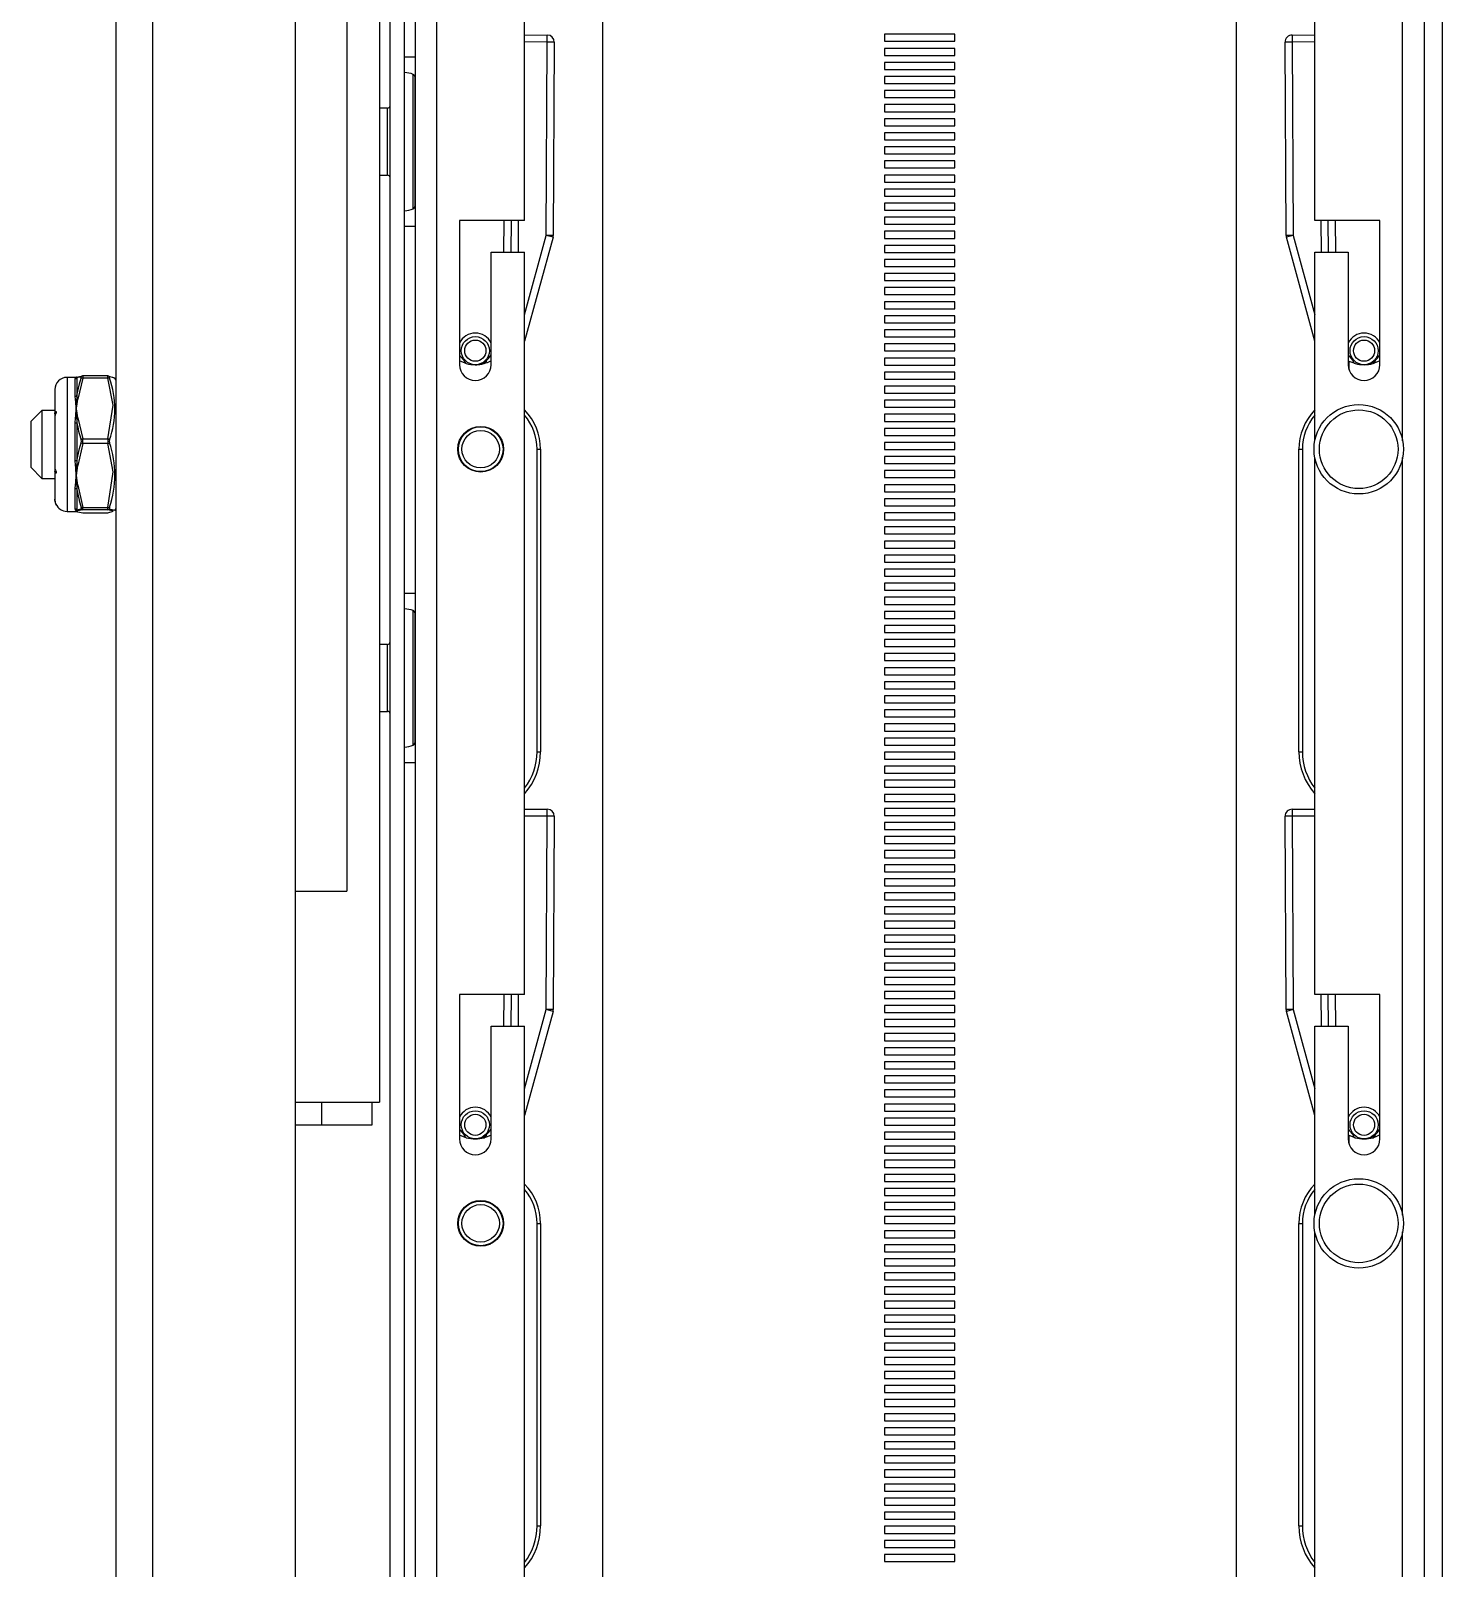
# Paper-space layout 'D' of a CAD drawing. Header units: inches. Extents: x 0 to 136, y 0 to 88.
# Drawn here: x 15.25 to 20.51, y 51.4 to 57.14 of the extents above; entities that cross this region are included whole.
import ezdxf

# ---------------------------------------------------------------- set-up
doc = ezdxf.new("R2010")
doc.units = ezdxf.units.IN
doc.header["$LTSCALE"] = 4
doc.header["$MEASUREMENT"] = 0

psp = doc.layouts.new('D')

# ---------------------------------------------------------------- linework, layer by layer
at = {"color": 7, "linetype": 'Continuous', "lineweight": 25}
for p, q in [((15.5663, 47.4141), (15.5663, 83.2074)), ((15.7019, 83.2074), (15.7019, 47.4141)), ((16.233, 82.9449), (16.233, 47.6765)), ((16.4261, 80.5943), (16.4261, 53.9276)), ((16.5474, 79.474), (16.5474, 53.1407)), ((16.5874, 49.0147), (16.5874, 79.1984)), ((16.6412, 49.0147), (16.6412, 79.1984)), ((20.4433, 79.1984), (20.4433, 49.0147)), ((20.5111, 79.1984), (20.5111, 49.0147)), ((16.6816, 48.4897), (16.6816, 78.9359)), ((16.7616, 48.4897), (16.7616, 78.9359)), ((17.3813, 48.6199), (17.3813, 76.0247)), ((19.7435, 48.6199), (19.7435, 76.0048)), ((17.089, 56.4294), (17.089, 59.1985)), ((20.0358, 56.4294), (20.0358, 58.4323)), ((20.3633, 55.6075), (20.3633, 58.4323)), ((17.089, 57.1213), (17.1736, 57.1209)), ((17.1735, 57.0946), (17.1736, 57.1209)), ((18.6937, 57.1238), (18.4312, 57.1238)), ((18.4312, 57.1238), (18.4312, 57.0975)), ((18.6937, 57.1238), (18.4312, 57.1238)), ((18.6937, 57.0975), (18.6937, 57.1238)), ((19.9513, 57.1209), (20.0358, 57.1213)), ((19.9513, 57.1209), (19.9514, 57.0946)), ((17.1735, 57.0946), (17.089, 57.095)), ((17.1699, 56.3739), (17.1735, 57.0946)), ((17.1997, 57.0945), (17.1735, 57.0946)), ((17.1997, 57.0945), (17.1961, 56.3738)), ((18.4312, 57.0975), (18.6937, 57.0975)), ((18.6937, 57.0713), (18.4312, 57.0713)), ((18.4312, 57.0713), (18.4312, 57.0451)), ((18.6937, 57.0713), (18.4312, 57.0713)), ((18.6937, 57.0451), (18.6937, 57.0713)), ((19.9514, 57.0946), (19.9252, 57.0945)), ((19.9287, 56.3738), (19.9252, 57.0945)), ((20.0358, 57.095), (19.9514, 57.0946)), ((19.9514, 57.0946), (19.955, 56.3739)), ((16.6816, 57.0383), (16.6412, 57.0383)), ((18.4312, 57.0451), (18.6937, 57.0451)), ((18.6937, 57.0188), (18.4312, 57.0188)), ((18.4312, 57.0188), (18.4312, 56.9926)), ((18.6937, 57.0188), (18.4312, 57.0188)), ((18.6937, 56.9926), (18.6937, 57.0188)), ((16.6733, 56.4723), (16.6733, 56.9744)), ((16.6794, 56.9657), (16.6794, 56.4809)), ((18.4312, 56.9926), (18.6937, 56.9926)), ((18.6937, 56.9663), (18.4312, 56.9663)), ((18.4312, 56.9663), (18.4312, 56.9401)), ((18.6937, 56.9663), (18.4312, 56.9663)), ((18.4312, 56.9401), (18.6937, 56.9401)), ((18.6937, 56.9401), (18.6937, 56.9663)), ((18.6937, 56.9138), (18.4312, 56.9138)), ((18.4312, 56.9138), (18.4312, 56.8876)), ((18.6937, 56.9138), (18.4312, 56.9138)), ((18.4312, 56.8876), (18.6937, 56.8876)), ((18.6937, 56.8876), (18.6937, 56.9138)), ((16.5782, 56.8483), (16.5474, 56.8483)), ((16.5782, 56.5983), (16.5782, 56.8483)), ((18.6937, 56.8613), (18.4312, 56.8613)), ((18.4312, 56.8613), (18.4312, 56.8351)), ((18.6937, 56.8613), (18.4312, 56.8613)), ((18.4312, 56.8351), (18.6937, 56.8351)), ((18.6937, 56.8351), (18.6937, 56.8613)), ((18.6937, 56.8088), (18.4312, 56.8088)), ((18.4312, 56.8088), (18.4312, 56.7826)), ((18.6937, 56.8088), (18.4312, 56.8088)), ((18.4312, 56.7826), (18.6937, 56.7826)), ((18.6937, 56.7826), (18.6937, 56.8088)), ((18.6937, 56.7563), (18.4312, 56.7563)), ((18.4312, 56.7563), (18.4312, 56.7301)), ((18.6937, 56.7563), (18.4312, 56.7563)), ((18.4312, 56.7301), (18.6937, 56.7301)), ((18.6937, 56.7301), (18.6937, 56.7563)), ((18.6937, 56.7038), (18.4312, 56.7038)), ((18.4312, 56.7038), (18.4312, 56.6776)), ((18.6937, 56.7038), (18.4312, 56.7038)), ((18.4312, 56.6776), (18.6937, 56.6776)), ((18.6937, 56.6513), (18.4312, 56.6513)), ((18.4312, 56.6513), (18.4312, 56.6251)), ((18.6937, 56.6513), (18.4312, 56.6513)), ((18.6937, 56.6776), (18.6937, 56.7038)), ((18.6937, 56.6251), (18.6937, 56.6513)), ((16.5474, 56.5983), (16.5782, 56.5983)), ((18.4312, 56.6251), (18.6937, 56.6251)), ((18.6937, 56.5989), (18.4312, 56.5989)), ((18.4312, 56.5989), (18.4312, 56.5726)), ((18.6937, 56.5989), (18.4312, 56.5989)), ((18.6937, 56.5726), (18.6937, 56.5989)), ((18.4312, 56.5726), (18.6937, 56.5726)), ((18.6937, 56.5464), (18.4312, 56.5464)), ((18.4312, 56.5464), (18.4312, 56.5201)), ((18.6937, 56.5464), (18.4312, 56.5464)), ((18.6937, 56.5201), (18.6937, 56.5464)), ((18.4312, 56.5201), (18.6937, 56.5201)), ((18.6937, 56.4939), (18.4312, 56.4939)), ((18.4312, 56.4939), (18.4312, 56.4676)), ((18.6937, 56.4939), (18.4312, 56.4939)), ((18.6937, 56.4676), (18.6937, 56.4939)), ((17.089, 56.4294), (16.8462, 56.4294)), ((16.8462, 56.4294), (16.8462, 55.8914)), ((17.0121, 56.3113), (17.0127, 56.4294)), ((17.0389, 56.4294), (17.0383, 56.3113)), ((17.0652, 56.4294), (17.0646, 56.3113)), ((18.4312, 56.4676), (18.6937, 56.4676)), ((18.6937, 56.4414), (18.4312, 56.4414)), ((18.4312, 56.4414), (18.4312, 56.4151)), ((18.6937, 56.4414), (18.4312, 56.4414)), ((18.6937, 56.4151), (18.6937, 56.4414)), ((20.2786, 56.4294), (20.0358, 56.4294)), ((20.0603, 56.3113), (20.0597, 56.4294)), ((20.0865, 56.3113), (20.0859, 56.4294)), ((20.1122, 56.4294), (20.1128, 56.3113)), ((20.2786, 55.8914), (20.2786, 56.4294)), ((16.6412, 56.4084), (16.6816, 56.4084)), ((17.089, 56.078), (17.1699, 56.3739)), ((17.1952, 56.367), (17.0892, 55.9791)), ((17.1961, 56.3738), (17.1699, 56.3739)), ((17.1952, 56.367), (17.1699, 56.3739)), ((18.4312, 56.4151), (18.6937, 56.4151)), ((18.6937, 56.3889), (18.4312, 56.3889)), ((18.4312, 56.3889), (18.4312, 56.3626)), ((18.6937, 56.3889), (18.4312, 56.3889)), ((18.6937, 56.3626), (18.6937, 56.3889)), ((19.955, 56.3739), (19.9287, 56.3738)), ((19.955, 56.3739), (19.9297, 56.367)), ((20.0357, 55.9791), (19.9297, 56.367)), ((19.955, 56.3739), (20.0358, 56.078)), ((16.9644, 55.8914), (16.9644, 56.3113)), ((16.9644, 56.3113), (17.089, 56.3113)), ((17.089, 53.5423), (17.089, 56.3113)), ((18.4312, 56.3626), (18.6937, 56.3626)), ((18.6937, 56.3364), (18.4312, 56.3364)), ((18.4312, 56.3364), (18.4312, 56.3101)), ((18.6937, 56.3364), (18.4312, 56.3364)), ((18.4312, 56.3101), (18.6937, 56.3101)), ((18.6937, 56.3101), (18.6937, 56.3364)), ((20.0358, 55.6075), (20.0358, 56.3113)), ((20.0358, 56.3113), (20.1605, 56.3113)), ((20.1605, 56.3113), (20.1605, 55.8914)), ((18.6937, 56.2839), (18.4312, 56.2839)), ((18.4312, 56.2839), (18.4312, 56.2576)), ((18.6937, 56.2839), (18.4312, 56.2839)), ((18.4312, 56.2576), (18.6937, 56.2576)), ((18.6937, 56.2576), (18.6937, 56.2839)), ((18.6937, 56.2314), (18.4312, 56.2314)), ((18.4312, 56.2314), (18.4312, 56.2052)), ((18.6937, 56.2314), (18.4312, 56.2314)), ((18.4312, 56.2052), (18.6937, 56.2052)), ((18.6937, 56.2052), (18.6937, 56.2314)), ((18.6937, 56.1789), (18.4312, 56.1789)), ((18.4312, 56.1789), (18.4312, 56.1527)), ((18.6937, 56.1789), (18.4312, 56.1789)), ((18.4312, 56.1527), (18.6937, 56.1527)), ((18.6937, 56.1527), (18.6937, 56.1789)), ((18.6937, 56.1264), (18.4312, 56.1264)), ((18.4312, 56.1264), (18.4312, 56.1002)), ((18.6937, 56.1264), (18.4312, 56.1264)), ((18.4312, 56.1002), (18.6937, 56.1002)), ((18.6937, 56.1002), (18.6937, 56.1264)), ((18.6937, 56.0739), (18.4312, 56.0739)), ((18.4312, 56.0739), (18.4312, 56.0477)), ((18.6937, 56.0739), (18.4312, 56.0739)), ((18.4312, 56.0477), (18.6937, 56.0477)), ((18.6937, 56.0214), (18.4312, 56.0214)), ((18.4312, 56.0214), (18.4312, 55.9952)), ((18.6937, 56.0214), (18.4312, 56.0214)), ((18.6937, 56.0477), (18.6937, 56.0739)), ((18.6937, 55.9952), (18.6937, 56.0214)), ((17.0892, 55.9791), (17.089, 55.9791)), ((18.4312, 55.9952), (18.6937, 55.9952)), ((18.6937, 55.9689), (18.4312, 55.9689)), ((18.4312, 55.9689), (18.4312, 55.9427)), ((18.6937, 55.9689), (18.4312, 55.9689)), ((18.6937, 55.9427), (18.6937, 55.9689)), ((20.0358, 55.9791), (20.0357, 55.9791)), ((16.8652, 55.9099), (16.863, 55.908)), ((16.945, 55.9095), (16.9472, 55.9076)), ((18.4312, 55.9427), (18.6937, 55.9427)), ((18.6937, 55.9164), (18.4312, 55.9164)), ((18.4312, 55.9164), (18.4312, 55.8902)), ((18.6937, 55.9164), (18.4312, 55.9164)), ((18.6937, 55.8902), (18.6937, 55.9164)), ((20.1799, 55.9095), (20.1776, 55.9076)), ((20.2596, 55.9099), (20.2619, 55.908)), ((15.4234, 55.8458), (15.4414, 55.8496)), ((15.535, 55.8496), (15.4415, 55.8496)), ((18.4312, 55.8902), (18.6937, 55.8902)), ((18.6937, 55.8639), (18.4312, 55.8639)), ((18.4312, 55.8639), (18.4312, 55.8377)), ((18.6937, 55.8639), (18.4312, 55.8639)), ((18.6937, 55.8377), (18.6937, 55.8639)), ((20.1635, 55.8729), (20.1635, 55.9038)), ((15.3372, 55.7984), (15.3372, 55.7084)), ((15.4166, 55.8443), (15.383, 55.8443)), ((15.383, 55.8443), (15.383, 55.3831)), ((15.4133, 55.8395), (15.4142, 55.8424)), ((15.4133, 55.774), (15.4133, 55.8395)), ((15.4201, 55.845), (15.418, 55.8444)), ((15.4194, 55.8429), (15.4194, 55.7765)), ((15.4206, 55.8451), (15.4205, 55.8451)), ((15.4414, 55.8415), (15.4234, 55.7631)), ((15.5351, 55.8415), (15.4414, 55.8415)), ((15.5654, 55.8334), (15.5609, 55.8412)), ((15.5654, 55.3551), (15.5654, 55.8334)), ((18.4312, 55.8377), (18.6937, 55.8377)), ((18.6937, 55.8115), (18.4312, 55.8115)), ((18.4312, 55.8115), (18.4312, 55.7852)), ((18.6937, 55.8115), (18.4312, 55.8115)), ((18.6937, 55.7852), (18.6937, 55.8115)), ((15.4142, 55.7611), (15.4133, 55.774)), ((18.4312, 55.7852), (18.6937, 55.7852)), ((18.6937, 55.759), (18.4312, 55.759)), ((18.4312, 55.759), (18.4312, 55.7327)), ((18.6937, 55.759), (18.4312, 55.759)), ((18.6937, 55.7327), (18.6937, 55.759)), ((15.2891, 55.7209), (15.2474, 55.6793)), ((15.2474, 55.6793), (15.2474, 55.6325)), ((15.3372, 55.7209), (15.2891, 55.7209)), ((15.2891, 55.7209), (15.2891, 55.6513)), ((15.3372, 55.7084), (15.3372, 55.6987)), ((15.3372, 55.6987), (15.3372, 55.5047)), ((15.4133, 55.6748), (15.4142, 55.6916)), ((15.4234, 55.6932), (15.4414, 55.6148)), ((18.4312, 55.7327), (18.6937, 55.7327)), ((18.6937, 55.7065), (18.4312, 55.7065)), ((18.4312, 55.7065), (18.4312, 55.6802)), ((18.6937, 55.7065), (18.4312, 55.7065)), ((18.4312, 55.6802), (18.6937, 55.6802)), ((18.6937, 55.6802), (18.6937, 55.7065)), ((15.2474, 55.6325), (15.2474, 55.5093)), ((15.2891, 55.6513), (15.2891, 55.4676)), ((15.4133, 55.5337), (15.4133, 55.6748)), ((15.4194, 55.6759), (15.4194, 55.5328)), ((16.8613, 55.6297), (16.8597, 55.6309)), ((16.957, 55.6556), (16.9562, 55.6537)), ((18.6937, 55.654), (18.4312, 55.654)), ((18.4312, 55.654), (18.4312, 55.6277)), ((18.6937, 55.654), (18.4312, 55.654)), ((18.4312, 55.6277), (18.6937, 55.6277)), ((18.6937, 55.6277), (18.6937, 55.654)), ((15.4414, 55.5973), (15.4234, 55.515)), ((15.4414, 55.6148), (15.5351, 55.6148)), ((15.5351, 55.5973), (15.4414, 55.5973)), ((16.8421, 55.5818), (16.8402, 55.582)), ((17.0026, 55.6076), (17.0047, 55.6074)), ((17.1353, 54.4477), (17.1353, 55.5763)), ((17.1353, 55.5763), (17.1484, 55.5763)), ((17.1484, 55.5763), (17.1484, 54.4477)), ((18.6937, 55.6015), (18.4312, 55.6015)), ((18.4312, 55.6015), (18.4312, 55.5752)), ((18.6937, 55.6015), (18.4312, 55.6015)), ((18.4312, 55.5752), (18.6937, 55.5752)), ((18.6937, 55.5752), (18.6937, 55.6015)), ((19.9765, 55.5763), (19.9896, 55.5763)), ((19.9765, 54.4477), (19.9765, 55.5763)), ((19.9896, 55.5763), (19.9896, 54.4477)), ((15.2474, 55.5093), (15.2891, 55.4676)), ((15.3372, 55.5047), (15.3372, 55.4946)), ((15.4142, 55.5164), (15.4133, 55.5337)), ((18.6937, 55.549), (18.4312, 55.549)), ((18.4312, 55.549), (18.4312, 55.5227)), ((18.6937, 55.549), (18.4312, 55.549)), ((18.4312, 55.5227), (18.6937, 55.5227)), ((18.6937, 55.5227), (18.6937, 55.549)), ((20.0358, 53.5423), (20.0358, 55.5452)), ((20.3633, 52.7204), (20.3633, 55.5452)), ((15.2891, 55.4676), (15.3372, 55.4676)), ((15.3372, 55.4946), (15.3372, 55.3906)), ((16.8936, 55.4971), (16.8944, 55.499)), ((16.9598, 55.5005), (16.9615, 55.4991)), ((18.6937, 55.4965), (18.4312, 55.4965)), ((18.4312, 55.4965), (18.4312, 55.4702)), ((18.6937, 55.4965), (18.4312, 55.4965)), ((18.4312, 55.4702), (18.6937, 55.4702)), ((18.6937, 55.4702), (18.6937, 55.4965)), ((15.3372, 55.3906), (15.3372, 55.3901)), ((15.4133, 55.4296), (15.4142, 55.4435)), ((15.4133, 55.3539), (15.4133, 55.4296)), ((15.4194, 55.4273), (15.4194, 55.3506)), ((15.4234, 55.4417), (15.4414, 55.3594)), ((18.6937, 55.444), (18.4312, 55.444)), ((18.4312, 55.444), (18.4312, 55.4178)), ((18.6937, 55.444), (18.4312, 55.444)), ((18.4312, 55.4178), (18.6937, 55.4178)), ((18.6937, 55.3915), (18.4312, 55.3915)), ((18.4312, 55.3915), (18.4312, 55.3653)), ((18.6937, 55.3915), (18.4312, 55.3915)), ((18.6937, 55.4178), (18.6937, 55.444)), ((18.6937, 55.3653), (18.6937, 55.3915)), ((15.383, 55.3831), (15.383, 55.3443)), ((15.383, 55.3443), (15.4166, 55.3443)), ((15.4142, 55.3496), (15.4133, 55.3539)), ((15.4414, 55.3501), (15.4234, 55.3462)), ((15.4234, 55.3428), (15.4414, 55.3389)), ((15.4414, 55.3594), (15.5351, 55.3594)), ((15.5351, 55.3501), (15.4414, 55.3501)), ((15.4414, 55.3389), (15.5351, 55.3389)), ((15.4415, 55.3389), (15.535, 55.3389)), ((15.5609, 55.3474), (15.5654, 55.3551)), ((18.4312, 55.3653), (18.6937, 55.3653)), ((18.6937, 55.339), (18.4312, 55.339)), ((18.4312, 55.339), (18.4312, 55.3128)), ((18.6937, 55.339), (18.4312, 55.339)), ((18.6937, 55.3128), (18.6937, 55.339)), ((18.4312, 55.3128), (18.6937, 55.3128)), ((18.6937, 55.2865), (18.4312, 55.2865)), ((18.4312, 55.2865), (18.4312, 55.2603)), ((18.6937, 55.2865), (18.4312, 55.2865)), ((18.6937, 55.2603), (18.6937, 55.2865)), ((18.4312, 55.2603), (18.6937, 55.2603)), ((18.6937, 55.234), (18.4312, 55.234)), ((18.4312, 55.234), (18.4312, 55.2078)), ((18.6937, 55.234), (18.4312, 55.234)), ((18.6937, 55.2078), (18.6937, 55.234)), ((18.4312, 55.2078), (18.6937, 55.2078)), ((18.6937, 55.1815), (18.4312, 55.1815)), ((18.4312, 55.1815), (18.4312, 55.1553)), ((18.6937, 55.1815), (18.4312, 55.1815)), ((18.6937, 55.1553), (18.6937, 55.1815)), ((18.4312, 55.1553), (18.6937, 55.1553)), ((18.6937, 55.129), (18.4312, 55.129)), ((18.4312, 55.129), (18.4312, 55.1028)), ((18.6937, 55.129), (18.4312, 55.129)), ((18.6937, 55.1028), (18.6937, 55.129)), ((18.4312, 55.1028), (18.6937, 55.1028)), ((18.6937, 55.0765), (18.4312, 55.0765)), ((18.4312, 55.0765), (18.4312, 55.0503)), ((18.6937, 55.0765), (18.4312, 55.0765)), ((18.4312, 55.0503), (18.6937, 55.0503)), ((18.6937, 55.0503), (18.6937, 55.0765)), ((16.6816, 55.0383), (16.6412, 55.0383)), ((18.6937, 55.0241), (18.4312, 55.0241)), ((18.4312, 55.0241), (18.4312, 54.9978)), ((18.6937, 55.0241), (18.4312, 55.0241)), ((18.4312, 54.9978), (18.6937, 54.9978)), ((18.6937, 54.9978), (18.6937, 55.0241)), ((16.6733, 54.4723), (16.6733, 54.9744)), ((16.6794, 54.9657), (16.6794, 54.4809)), ((18.6937, 54.9716), (18.4312, 54.9716)), ((18.4312, 54.9716), (18.4312, 54.9453)), ((18.6937, 54.9716), (18.4312, 54.9716)), ((18.4312, 54.9453), (18.6937, 54.9453)), ((18.6937, 54.9453), (18.6937, 54.9716)), ((18.6937, 54.9191), (18.4312, 54.9191)), ((18.4312, 54.9191), (18.4312, 54.8928)), ((18.6937, 54.9191), (18.4312, 54.9191)), ((18.4312, 54.8928), (18.6937, 54.8928)), ((18.6937, 54.8928), (18.6937, 54.9191)), ((16.5782, 54.8483), (16.5474, 54.8483)), ((16.5782, 54.5983), (16.5782, 54.8483)), ((18.6937, 54.8666), (18.4312, 54.8666)), ((18.4312, 54.8666), (18.4312, 54.8403)), ((18.6937, 54.8666), (18.4312, 54.8666)), ((18.4312, 54.8403), (18.6937, 54.8403)), ((18.6937, 54.8403), (18.6937, 54.8666)), ((18.6937, 54.8141), (18.4312, 54.8141)), ((18.4312, 54.8141), (18.4312, 54.7878)), ((18.6937, 54.8141), (18.4312, 54.8141)), ((18.4312, 54.7878), (18.6937, 54.7878)), ((18.6937, 54.7616), (18.4312, 54.7616)), ((18.4312, 54.7616), (18.4312, 54.7353)), ((18.6937, 54.7616), (18.4312, 54.7616)), ((18.6937, 54.7878), (18.6937, 54.8141)), ((18.6937, 54.7353), (18.6937, 54.7616)), ((18.4312, 54.7353), (18.6937, 54.7353)), ((18.6937, 54.7091), (18.4312, 54.7091)), ((18.4312, 54.7091), (18.4312, 54.6828)), ((18.6937, 54.7091), (18.4312, 54.7091)), ((18.6937, 54.6828), (18.6937, 54.7091)), ((18.4312, 54.6828), (18.6937, 54.6828)), ((18.6937, 54.6566), (18.4312, 54.6566)), ((18.4312, 54.6566), (18.4312, 54.6304)), ((18.6937, 54.6566), (18.4312, 54.6566)), ((18.6937, 54.6304), (18.6937, 54.6566)), ((16.5474, 54.5983), (16.5782, 54.5983)), ((18.4312, 54.6304), (18.6937, 54.6304)), ((18.6937, 54.6041), (18.4312, 54.6041)), ((18.4312, 54.6041), (18.4312, 54.5779)), ((18.6937, 54.6041), (18.4312, 54.6041)), ((18.6937, 54.5779), (18.6937, 54.6041)), ((18.4312, 54.5779), (18.6937, 54.5779)), ((18.6937, 54.5516), (18.4312, 54.5516)), ((18.4312, 54.5516), (18.4312, 54.5254)), ((18.6937, 54.5516), (18.4312, 54.5516)), ((18.6937, 54.5254), (18.6937, 54.5516)), ((18.4312, 54.5254), (18.6937, 54.5254)), ((18.6937, 54.4991), (18.4312, 54.4991)), ((18.4312, 54.4991), (18.4312, 54.4729)), ((18.6937, 54.4991), (18.4312, 54.4991)), ((18.4312, 54.4729), (18.6937, 54.4729)), ((18.6937, 54.4729), (18.6937, 54.4991)), ((17.1353, 54.4477), (17.1484, 54.4477)), ((18.6937, 54.4466), (18.4312, 54.4466)), ((18.4312, 54.4466), (18.4312, 54.4204)), ((18.6937, 54.4466), (18.4312, 54.4466)), ((18.4312, 54.4204), (18.6937, 54.4204)), ((18.6937, 54.4204), (18.6937, 54.4466)), ((19.9765, 54.4477), (19.9896, 54.4477)), ((16.6412, 54.4084), (16.6816, 54.4084)), ((18.6937, 54.3941), (18.4312, 54.3941)), ((18.4312, 54.3941), (18.4312, 54.3679)), ((18.6937, 54.3941), (18.4312, 54.3941)), ((18.4312, 54.3679), (18.6937, 54.3679)), ((18.6937, 54.3679), (18.6937, 54.3941)), ((18.6937, 54.3416), (18.4312, 54.3416)), ((18.4312, 54.3416), (18.4312, 54.3154)), ((18.6937, 54.3416), (18.4312, 54.3416)), ((18.4312, 54.3154), (18.6937, 54.3154)), ((18.6937, 54.3154), (18.6937, 54.3416)), ((18.6937, 54.2891), (18.4312, 54.2891)), ((18.4312, 54.2891), (18.4312, 54.2629)), ((18.6937, 54.2891), (18.4312, 54.2891)), ((18.4312, 54.2629), (18.6937, 54.2629)), ((18.6937, 54.2629), (18.6937, 54.2891)), ((17.089, 54.2341), (17.1736, 54.2337)), ((17.1735, 54.2075), (17.089, 54.2079)), ((17.1699, 53.4868), (17.1735, 54.2075)), ((17.1735, 54.2075), (17.1736, 54.2337)), ((17.1997, 54.2073), (17.1735, 54.2075)), ((17.1997, 54.2073), (17.1961, 53.4867)), ((18.6937, 54.2367), (18.4312, 54.2367)), ((18.4312, 54.2367), (18.4312, 54.2104)), ((18.6937, 54.2367), (18.4312, 54.2367)), ((18.4312, 54.2104), (18.6937, 54.2104)), ((18.6937, 54.2104), (18.6937, 54.2367)), ((19.9514, 54.2075), (19.9252, 54.2073)), ((19.9287, 53.4867), (19.9252, 54.2073)), ((19.9513, 54.2337), (20.0358, 54.2341)), ((19.9513, 54.2337), (19.9514, 54.2075)), ((20.0358, 54.2079), (19.9514, 54.2075)), ((19.9514, 54.2075), (19.955, 53.4868)), ((18.6937, 54.1842), (18.4312, 54.1842)), ((18.4312, 54.1842), (18.4312, 54.1579)), ((18.6937, 54.1842), (18.4312, 54.1842)), ((18.4312, 54.1579), (18.6937, 54.1579)), ((18.6937, 54.1317), (18.4312, 54.1317)), ((18.4312, 54.1317), (18.4312, 54.1054)), ((18.6937, 54.1317), (18.4312, 54.1317)), ((18.6937, 54.1579), (18.6937, 54.1842)), ((18.6937, 54.1054), (18.6937, 54.1317)), ((18.4312, 54.1054), (18.6937, 54.1054)), ((18.6937, 54.0792), (18.4312, 54.0792)), ((18.4312, 54.0792), (18.4312, 54.0529)), ((18.6937, 54.0792), (18.4312, 54.0792)), ((18.6937, 54.0529), (18.6937, 54.0792)), ((18.4312, 54.0529), (18.6937, 54.0529)), ((18.6937, 54.0267), (18.4312, 54.0267)), ((18.4312, 54.0267), (18.4312, 54.0004)), ((18.6937, 54.0267), (18.4312, 54.0267)), ((18.6937, 54.0004), (18.6937, 54.0267)), ((18.4312, 54.0004), (18.6937, 54.0004)), ((18.6937, 53.9742), (18.4312, 53.9742)), ((18.4312, 53.9742), (18.4312, 53.9479)), ((18.6937, 53.9742), (18.4312, 53.9742)), ((18.6937, 53.9479), (18.6937, 53.9742)), ((16.233, 53.9276), (16.4261, 53.9276)), ((18.4312, 53.9479), (18.6937, 53.9479)), ((18.6937, 53.9217), (18.4312, 53.9217)), ((18.4312, 53.9217), (18.4312, 53.8954)), ((18.6937, 53.9217), (18.4312, 53.9217)), ((18.6937, 53.8954), (18.6937, 53.9217)), ((18.4312, 53.8954), (18.6937, 53.8954)), ((18.6937, 53.8692), (18.4312, 53.8692)), ((18.4312, 53.8692), (18.4312, 53.843)), ((18.6937, 53.8692), (18.4312, 53.8692)), ((18.4312, 53.843), (18.6937, 53.843)), ((18.6937, 53.843), (18.6937, 53.8692)), ((18.6937, 53.8167), (18.4312, 53.8167)), ((18.4312, 53.8167), (18.4312, 53.7905)), ((18.6937, 53.8167), (18.4312, 53.8167)), ((18.4312, 53.7905), (18.6937, 53.7905)), ((18.6937, 53.7905), (18.6937, 53.8167)), ((18.6937, 53.7642), (18.4312, 53.7642)), ((18.4312, 53.7642), (18.4312, 53.738)), ((18.6937, 53.7642), (18.4312, 53.7642)), ((18.4312, 53.738), (18.6937, 53.738)), ((18.6937, 53.738), (18.6937, 53.7642)), ((18.6937, 53.7117), (18.4312, 53.7117)), ((18.4312, 53.7117), (18.4312, 53.6855)), ((18.6937, 53.7117), (18.4312, 53.7117)), ((18.4312, 53.6855), (18.6937, 53.6855)), ((18.6937, 53.6855), (18.6937, 53.7117)), ((18.6937, 53.6592), (18.4312, 53.6592)), ((18.4312, 53.6592), (18.4312, 53.633)), ((18.6937, 53.6592), (18.4312, 53.6592)), ((18.4312, 53.633), (18.6937, 53.633)), ((18.6937, 53.633), (18.6937, 53.6592)), ((18.6937, 53.6067), (18.4312, 53.6067)), ((18.4312, 53.6067), (18.4312, 53.5805)), ((18.6937, 53.6067), (18.4312, 53.6067)), ((18.4312, 53.5805), (18.6937, 53.5805)), ((18.6937, 53.5805), (18.6937, 53.6067)), ((17.089, 53.5423), (16.8462, 53.5423)), ((16.8462, 53.5423), (16.8462, 53.0042)), ((17.0121, 53.4242), (17.0127, 53.5423)), ((17.0389, 53.5423), (17.0383, 53.4242)), ((17.0652, 53.5423), (17.0646, 53.4242)), ((18.6937, 53.5542), (18.4312, 53.5542)), ((18.4312, 53.5542), (18.4312, 53.528)), ((18.6937, 53.5542), (18.4312, 53.5542)), ((18.4312, 53.528), (18.6937, 53.528)), ((18.6937, 53.5017), (18.4312, 53.5017)), ((18.4312, 53.5017), (18.4312, 53.4755)), ((18.6937, 53.5017), (18.4312, 53.5017)), ((18.6937, 53.528), (18.6937, 53.5542)), ((18.6937, 53.4755), (18.6937, 53.5017)), ((20.2786, 53.5423), (20.0358, 53.5423)), ((20.0603, 53.4242), (20.0597, 53.5423)), ((20.0865, 53.4242), (20.0859, 53.5423)), ((20.1122, 53.5423), (20.1128, 53.4242)), ((20.2786, 53.0042), (20.2786, 53.5423)), ((17.089, 53.1908), (17.1699, 53.4868)), ((17.1952, 53.4799), (17.0892, 53.0919)), ((17.1961, 53.4867), (17.1699, 53.4868)), ((17.1952, 53.4799), (17.1699, 53.4868)), ((18.4312, 53.4755), (18.6937, 53.4755)), ((18.6937, 53.4492), (18.4312, 53.4492)), ((18.4312, 53.4492), (18.4312, 53.423)), ((18.6937, 53.4492), (18.4312, 53.4492)), ((18.6937, 53.423), (18.6937, 53.4492)), ((19.955, 53.4868), (19.9287, 53.4867)), ((19.955, 53.4868), (19.9297, 53.4799)), ((20.0357, 53.0919), (19.9297, 53.4799)), ((19.955, 53.4868), (20.0358, 53.1908)), ((16.9644, 53.0042), (16.9644, 53.4242)), ((16.9644, 53.4242), (17.089, 53.4242)), ((17.089, 50.6552), (17.089, 53.4242)), ((18.4312, 53.423), (18.6937, 53.423)), ((18.6937, 53.3968), (18.4312, 53.3968)), ((18.4312, 53.3968), (18.4312, 53.3705)), ((18.6937, 53.3968), (18.4312, 53.3968)), ((18.6937, 53.3705), (18.6937, 53.3968)), ((20.0358, 52.7204), (20.0358, 53.4242)), ((20.0358, 53.4242), (20.1605, 53.4242)), ((20.1605, 53.4242), (20.1605, 53.0042)), ((18.4312, 53.3705), (18.6937, 53.3705)), ((18.6937, 53.3443), (18.4312, 53.3443)), ((18.4312, 53.3443), (18.4312, 53.318)), ((18.6937, 53.3443), (18.4312, 53.3443)), ((18.6937, 53.318), (18.6937, 53.3443)), ((18.4312, 53.318), (18.6937, 53.318)), ((18.6937, 53.2918), (18.4312, 53.2918)), ((18.4312, 53.2918), (18.4312, 53.2655)), ((18.6937, 53.2918), (18.4312, 53.2918)), ((18.6937, 53.2655), (18.6937, 53.2918)), ((18.4312, 53.2655), (18.6937, 53.2655)), ((18.6937, 53.2393), (18.4312, 53.2393)), ((18.4312, 53.2393), (18.4312, 53.213)), ((18.6937, 53.2393), (18.4312, 53.2393)), ((18.4312, 53.213), (18.6937, 53.213)), ((18.6937, 53.213), (18.6937, 53.2393)), ((18.6937, 53.1868), (18.4312, 53.1868)), ((18.4312, 53.1868), (18.4312, 53.1605)), ((18.6937, 53.1868), (18.4312, 53.1868)), ((18.4312, 53.1605), (18.6937, 53.1605)), ((18.6937, 53.1605), (18.6937, 53.1868)), ((16.233, 53.1407), (16.5474, 53.1407)), ((16.3333, 53.0567), (16.3333, 53.1407)), ((16.5208, 53.0567), (16.5208, 53.1407)), ((18.6937, 53.1343), (18.4312, 53.1343)), ((18.4312, 53.1343), (18.4312, 53.108)), ((18.6937, 53.1343), (18.4312, 53.1343)), ((18.4312, 53.108), (18.6937, 53.108)), ((18.6937, 53.108), (18.6937, 53.1343)), ((16.233, 53.0567), (16.3333, 53.0567)), ((16.3333, 53.0567), (16.5208, 53.0567)), ((17.0892, 53.0919), (17.089, 53.0919)), ((18.6937, 53.0818), (18.4312, 53.0818)), ((18.4312, 53.0818), (18.4312, 53.0555)), ((18.6937, 53.0818), (18.4312, 53.0818)), ((18.4312, 53.0555), (18.6937, 53.0555)), ((18.6937, 53.0555), (18.6937, 53.0818)), ((20.0358, 53.0919), (20.0357, 53.0919)), ((16.8652, 53.0228), (16.863, 53.0208)), ((16.945, 53.0224), (16.9472, 53.0204)), ((18.6937, 53.0293), (18.4312, 53.0293)), ((18.4312, 53.0293), (18.4312, 53.0031)), ((18.6937, 53.0293), (18.4312, 53.0293)), ((18.4312, 53.0031), (18.6937, 53.0031)), ((18.6937, 53.0031), (18.6937, 53.0293)), ((20.1635, 52.9858), (20.1635, 53.0166)), ((20.1799, 53.0224), (20.1776, 53.0204)), ((20.2596, 53.0228), (20.2619, 53.0208)), ((18.6937, 52.9768), (18.4312, 52.9768)), ((18.4312, 52.9768), (18.4312, 52.9506)), ((18.6937, 52.9768), (18.4312, 52.9768)), ((18.4312, 52.9506), (18.6937, 52.9506)), ((18.6937, 52.9243), (18.4312, 52.9243)), ((18.4312, 52.9243), (18.4312, 52.8981)), ((18.6937, 52.9243), (18.4312, 52.9243)), ((18.6937, 52.9506), (18.6937, 52.9768)), ((18.6937, 52.8981), (18.6937, 52.9243)), ((18.4312, 52.8981), (18.6937, 52.8981)), ((18.6937, 52.8718), (18.4312, 52.8718)), ((18.4312, 52.8718), (18.4312, 52.8456)), ((18.6937, 52.8718), (18.4312, 52.8718)), ((18.6937, 52.8456), (18.6937, 52.8718)), ((18.4312, 52.8456), (18.6937, 52.8456)), ((18.6937, 52.8193), (18.4312, 52.8193)), ((18.4312, 52.8193), (18.4312, 52.7931)), ((18.6937, 52.8193), (18.4312, 52.8193)), ((18.6937, 52.7931), (18.6937, 52.8193)), ((16.957, 52.7684), (16.9562, 52.7666)), ((18.4312, 52.7931), (18.6937, 52.7931)), ((18.6937, 52.7668), (18.4312, 52.7668)), ((18.4312, 52.7668), (18.4312, 52.7406)), ((18.6937, 52.7668), (18.4312, 52.7668)), ((18.6937, 52.7406), (18.6937, 52.7668)), ((16.8421, 52.6947), (16.8402, 52.6948)), ((16.8613, 52.7425), (16.8597, 52.7438)), ((17.0026, 52.7204), (17.0047, 52.7202)), ((18.4312, 52.7406), (18.6937, 52.7406)), ((18.6937, 52.7143), (18.4312, 52.7143)), ((18.4312, 52.7143), (18.4312, 52.6881)), ((18.6937, 52.7143), (18.4312, 52.7143)), ((18.6937, 52.6881), (18.6937, 52.7143)), ((17.1353, 51.5606), (17.1353, 52.6892)), ((17.1353, 52.6892), (17.1484, 52.6892)), ((17.1484, 52.6892), (17.1484, 51.5606)), ((18.4312, 52.6881), (18.6937, 52.6881)), ((18.6937, 52.6618), (18.4312, 52.6618)), ((18.4312, 52.6618), (18.4312, 52.6356)), ((18.6937, 52.6618), (18.4312, 52.6618)), ((18.6937, 52.6356), (18.6937, 52.6618)), ((19.9765, 52.6892), (19.9896, 52.6892)), ((19.9765, 51.5606), (19.9765, 52.6892)), ((19.9896, 52.6892), (19.9896, 51.5606)), ((20.0358, 50.6552), (20.0358, 52.658)), ((20.3633, 48.4897), (20.3633, 52.658)), ((16.8936, 52.61), (16.8944, 52.6118)), ((16.9598, 52.6133), (16.9615, 52.6119)), ((18.4312, 52.6356), (18.6937, 52.6356)), ((18.6937, 52.6094), (18.4312, 52.6094)), ((18.4312, 52.6094), (18.4312, 52.5831)), ((18.6937, 52.6094), (18.4312, 52.6094)), ((18.4312, 52.5831), (18.6937, 52.5831)), ((18.6937, 52.5831), (18.6937, 52.6094)), ((18.6937, 52.5569), (18.4312, 52.5569)), ((18.4312, 52.5569), (18.4312, 52.5306)), ((18.6937, 52.5569), (18.4312, 52.5569)), ((18.4312, 52.5306), (18.6937, 52.5306)), ((18.6937, 52.5306), (18.6937, 52.5569)), ((18.6937, 52.5044), (18.4312, 52.5044)), ((18.4312, 52.5044), (18.4312, 52.4781)), ((18.6937, 52.5044), (18.4312, 52.5044)), ((18.4312, 52.4781), (18.6937, 52.4781)), ((18.6937, 52.4781), (18.6937, 52.5044)), ((18.6937, 52.4519), (18.4312, 52.4519)), ((18.4312, 52.4519), (18.4312, 52.4256)), ((18.6937, 52.4519), (18.4312, 52.4519)), ((18.4312, 52.4256), (18.6937, 52.4256)), ((18.6937, 52.4256), (18.6937, 52.4519)), ((18.6937, 52.3994), (18.4312, 52.3994)), ((18.4312, 52.3994), (18.4312, 52.3731)), ((18.6937, 52.3994), (18.4312, 52.3994)), ((18.4312, 52.3731), (18.6937, 52.3731)), ((18.6937, 52.3731), (18.6937, 52.3994)), ((18.6937, 52.3469), (18.4312, 52.3469)), ((18.4312, 52.3469), (18.4312, 52.3206)), ((18.6937, 52.3469), (18.4312, 52.3469)), ((18.4312, 52.3206), (18.6937, 52.3206)), ((18.6937, 52.2944), (18.4312, 52.2944)), ((18.4312, 52.2944), (18.4312, 52.2681)), ((18.6937, 52.2944), (18.4312, 52.2944)), ((18.6937, 52.3206), (18.6937, 52.3469)), ((18.6937, 52.2681), (18.6937, 52.2944)), ((18.4312, 52.2681), (18.6937, 52.2681)), ((18.6937, 52.2419), (18.4312, 52.2419)), ((18.4312, 52.2419), (18.4312, 52.2157)), ((18.6937, 52.2419), (18.4312, 52.2419)), ((18.6937, 52.2157), (18.6937, 52.2419)), ((18.4312, 52.2157), (18.6937, 52.2157)), ((18.6937, 52.1894), (18.4312, 52.1894)), ((18.4312, 52.1894), (18.4312, 52.1632)), ((18.6937, 52.1894), (18.4312, 52.1894)), ((18.6937, 52.1632), (18.6937, 52.1894)), ((18.4312, 52.1632), (18.6937, 52.1632)), ((18.6937, 52.1369), (18.4312, 52.1369)), ((18.4312, 52.1369), (18.4312, 52.1107)), ((18.6937, 52.1369), (18.4312, 52.1369)), ((18.6937, 52.1107), (18.6937, 52.1369)), ((18.4312, 52.1107), (18.6937, 52.1107)), ((18.6937, 52.0844), (18.4312, 52.0844)), ((18.4312, 52.0844), (18.4312, 52.0582)), ((18.6937, 52.0844), (18.4312, 52.0844)), ((18.6937, 52.0582), (18.6937, 52.0844)), ((18.4312, 52.0582), (18.6937, 52.0582)), ((18.6937, 52.0319), (18.4312, 52.0319)), ((18.4312, 52.0319), (18.4312, 52.0057)), ((18.6937, 52.0319), (18.4312, 52.0319)), ((18.6937, 52.0057), (18.6937, 52.0319)), ((18.4312, 52.0057), (18.6937, 52.0057)), ((18.6937, 51.9794), (18.4312, 51.9794)), ((18.4312, 51.9794), (18.4312, 51.9532)), ((18.6937, 51.9794), (18.4312, 51.9794)), ((18.4312, 51.9532), (18.6937, 51.9532)), ((18.6937, 51.9532), (18.6937, 51.9794)), ((18.6937, 51.9269), (18.4312, 51.9269)), ((18.4312, 51.9269), (18.4312, 51.9007)), ((18.6937, 51.9269), (18.4312, 51.9269)), ((18.4312, 51.9007), (18.6937, 51.9007)), ((18.6937, 51.9007), (18.6937, 51.9269)), ((18.6937, 51.8744), (18.4312, 51.8744)), ((18.4312, 51.8744), (18.4312, 51.8482)), ((18.6937, 51.8744), (18.4312, 51.8744)), ((18.4312, 51.8482), (18.6937, 51.8482)), ((18.6937, 51.8482), (18.6937, 51.8744)), ((18.6937, 51.822), (18.4312, 51.822)), ((18.4312, 51.822), (18.4312, 51.7957)), ((18.6937, 51.822), (18.4312, 51.822)), ((18.4312, 51.7957), (18.6937, 51.7957)), ((18.6937, 51.7957), (18.6937, 51.822)), ((18.6937, 51.7695), (18.4312, 51.7695)), ((18.4312, 51.7695), (18.4312, 51.7432)), ((18.6937, 51.7695), (18.4312, 51.7695)), ((18.4312, 51.7432), (18.6937, 51.7432)), ((18.6937, 51.7432), (18.6937, 51.7695)), ((18.6937, 51.717), (18.4312, 51.717)), ((18.4312, 51.717), (18.4312, 51.6907)), ((18.6937, 51.717), (18.4312, 51.717)), ((18.4312, 51.6907), (18.6937, 51.6907)), ((18.6937, 51.6645), (18.4312, 51.6645)), ((18.4312, 51.6645), (18.4312, 51.6382)), ((18.6937, 51.6645), (18.4312, 51.6645)), ((18.6937, 51.6907), (18.6937, 51.717)), ((18.6937, 51.6382), (18.6937, 51.6645)), ((18.4312, 51.6382), (18.6937, 51.6382)), ((18.6937, 51.612), (18.4312, 51.612)), ((18.4312, 51.612), (18.4312, 51.5857)), ((18.6937, 51.612), (18.4312, 51.612)), ((18.6937, 51.5857), (18.6937, 51.612)), ((17.1353, 51.5606), (17.1484, 51.5606)), ((18.4312, 51.5857), (18.6937, 51.5857)), ((18.6937, 51.5595), (18.4312, 51.5595)), ((18.4312, 51.5595), (18.4312, 51.5332)), ((18.6937, 51.5595), (18.4312, 51.5595)), ((18.6937, 51.5332), (18.6937, 51.5595)), ((19.9765, 51.5606), (19.9896, 51.5606)), ((18.4312, 51.5332), (18.6937, 51.5332)), ((18.6937, 51.507), (18.4312, 51.507)), ((18.4312, 51.507), (18.4312, 51.4807)), ((18.6937, 51.507), (18.4312, 51.507)), ((18.6937, 51.4807), (18.6937, 51.507)), ((18.4312, 51.4807), (18.6937, 51.4807)), ((18.6937, 51.4545), (18.4312, 51.4545)), ((18.4312, 51.4545), (18.4312, 51.4283)), ((18.6937, 51.4545), (18.4312, 51.4545)), ((18.6937, 51.4283), (18.6937, 51.4545)), ((18.4312, 51.4283), (18.6937, 51.4283))]:
    psp.add_line(p, q, dxfattribs=at)
at = {"color": 7, "linetype": 'Continuous', "lineweight": 25, "flags": 128}
for points in [[(16.8462, 55.9289), (16.8492, 55.9238), (16.863, 55.908)], [(16.8717, 55.8958), (16.8492, 55.9041), (16.8462, 55.9059)], [(16.9472, 55.9076), (16.9547, 55.915), (16.9644, 55.9281)], [(20.1605, 55.9285), (20.1636, 55.9232), (20.1776, 55.9076)], [(20.2786, 55.906), (20.2636, 55.8991), (20.2531, 55.8958)], [(20.2619, 55.908), (20.2693, 55.9155), (20.2786, 55.9285)], [(15.4414, 55.8496), (15.4418, 55.8495), (15.4421, 55.8483), (15.442, 55.8455), (15.4414, 55.8415)], [(15.5351, 55.8415), (15.5347, 55.8436), (15.5343, 55.8469), (15.5344, 55.8491), (15.5351, 55.8496)], [(15.5384, 55.8486), (15.5548, 55.8434), (15.5543, 55.8433)], [(16.9644, 55.9056), (16.9489, 55.8986), (16.9384, 55.8955)], [(20.1865, 55.8955), (20.1639, 55.9036), (20.1635, 55.9038)], [(15.4142, 55.8424), (15.4153, 55.8437), (15.4166, 55.8441)], [(15.4166, 55.8441), (15.417, 55.8442), (15.4173, 55.8441), (15.4174, 55.8441)], [(15.4181, 55.8443), (15.4186, 55.8444), (15.4188, 55.844)], [(15.4188, 55.844), (15.4192, 55.8432), (15.4194, 55.8429)], [(15.4194, 55.7765), (15.429, 55.8199), (15.4353, 55.8408)], [(15.4353, 55.8408), (15.436, 55.8432), (15.4361, 55.8449), (15.4357, 55.8457), (15.4353, 55.8458)], [(15.5351, 55.6148), (15.5548, 55.7406), (15.5351, 55.8415)], [(15.5411, 55.8458), (15.5405, 55.8454), (15.5404, 55.8441), (15.5408, 55.8421), (15.5411, 55.8408)], [(15.5606, 55.841), (15.5531, 55.8439), (15.5411, 55.8458)], [(15.4194, 55.7765), (15.4188, 55.7656), (15.4188, 55.7625)], [(15.3372, 55.7084), (15.3378, 55.7126), (15.339, 55.715), (15.341, 55.717), (15.3421, 55.7171), (15.3425, 55.7168), (15.3428, 55.7161), (15.3429, 55.7154), (15.3428, 55.7144), (15.3424, 55.7131), (15.3417, 55.7113), (15.3403, 55.7085), (15.338, 55.7034), (15.3372, 55.6987)], [(15.4188, 55.6919), (15.4192, 55.6794), (15.4194, 55.6759)], [(15.4194, 55.5328), (15.429, 55.5785), (15.4353, 55.6006)], [(15.5351, 55.3594), (15.5548, 55.4914), (15.5351, 55.5973)], [(15.3372, 55.5047), (15.3376, 55.5017), (15.3395, 55.4976), (15.3408, 55.4953), (15.3422, 55.4924), (15.3426, 55.4912), (15.3428, 55.49), (15.3429, 55.4893), (15.3428, 55.4885), (15.3426, 55.4879), (15.342, 55.4874), (15.3409, 55.4874), (15.3389, 55.489), (15.3372, 55.4946)], [(15.4194, 55.5328), (15.4188, 55.5198), (15.4188, 55.5162)], [(15.3372, 55.3906), (15.3372, 55.3895), (15.3389, 55.3781), (15.3408, 55.3727), (15.3416, 55.3708), (15.3424, 55.3691), (15.3427, 55.3685), (15.3429, 55.3681), (15.3428, 55.3682), (15.3426, 55.3685), (15.3422, 55.3693), (15.3412, 55.3712), (15.3394, 55.3759), (15.3372, 55.3876), (15.3372, 55.3901)], [(15.4188, 55.4421), (15.4192, 55.4304), (15.4194, 55.4273)], [(15.4166, 55.3445), (15.417, 55.3443), (15.4173, 55.3445), (15.4174, 55.3445)], [(15.4179, 55.3441), (15.4182, 55.3441), (15.4206, 55.3434), (15.4205, 55.3435)], [(15.4194, 55.3506), (15.4188, 55.3485), (15.4188, 55.348)], [(15.4194, 55.3506), (15.429, 55.3529), (15.4353, 55.3541)], [(15.4353, 55.3541), (15.436, 55.3547), (15.4361, 55.3562), (15.4357, 55.3584), (15.4353, 55.3598)], [(15.5351, 55.3501), (15.5347, 55.3503), (15.5343, 55.352), (15.5344, 55.3552), (15.5351, 55.3594)], [(15.5351, 55.3389), (15.5548, 55.3451), (15.5351, 55.3501)], [(15.5411, 55.3598), (15.5405, 55.3572), (15.5404, 55.3553), (15.5408, 55.3542), (15.5411, 55.3541)], [(15.5411, 55.3541), (15.5609, 55.3486), (15.5611, 55.3478), (15.5606, 55.3476)], [(16.8462, 53.0417), (16.8492, 53.0366), (16.863, 53.0208)], [(16.9472, 53.0204), (16.9547, 53.0278), (16.9644, 53.041)], [(20.1605, 53.0414), (20.1636, 53.0361), (20.1776, 53.0204)], [(20.2619, 53.0208), (20.2693, 53.0283), (20.2786, 53.0414)], [(16.8717, 53.0087), (16.8492, 53.017), (16.8462, 53.0187)], [(16.9644, 53.0185), (16.9489, 53.0115), (16.9384, 53.0083)], [(20.1865, 53.0083), (20.1639, 53.0164), (20.1635, 53.0166)], [(20.2786, 53.0189), (20.2636, 53.0119), (20.2531, 53.0087)]]:
    psp.add_lwpolyline(points, dxfattribs=at)
at = {"color": 7, "linetype": 'Continuous', "lineweight": 25}
for centre, radius in [((16.9053, 55.9438), 0.0525), ((16.9053, 55.9438), 0.0394), ((20.2196, 55.9438), 0.0525), ((20.2196, 55.9438), 0.0394), ((20.1996, 55.5763), 0.1667), ((20.1996, 55.5763), 0.1467), ((16.9253, 55.5763), 0.0853), ((16.9253, 55.5763), 0.0833), ((16.9253, 55.5763), 0.07), ((16.9053, 53.0567), 0.0525), ((16.9053, 53.0567), 0.0394), ((20.2196, 53.0567), 0.0525), ((20.2196, 53.0567), 0.0394), ((20.1996, 52.6892), 0.1667), ((20.1996, 52.6892), 0.1467), ((16.9253, 52.6892), 0.0853), ((16.9253, 52.6892), 0.0833), ((16.9253, 52.6892), 0.07)]:
    psp.add_circle(centre, radius, dxfattribs=at)
for centre, radius, start, end in [((17.1735, 57.0946), 0.0262, 359.71676, 89.71676), ((19.9514, 57.0946), 0.0262, 90.28324, 180.28324), ((16.6334, 56.8633), 0.118, 70.23511, 86.23338), ((16.6702, 56.9657), 0.0092, 0, 70.23511), ((16.5782, 56.8575), 0.0092, 270, 0), ((16.5782, 56.5891), 0.0092, 0, 90), ((16.6702, 56.4809), 0.0092, 289.76489, 0), ((16.6334, 56.5833), 0.118, 273.76662, 289.76489), ((17.1699, 56.3739), 0.0262, 344.71676, 359.71676), ((19.955, 56.3739), 0.0262, 180.28324, 195.28324), ((16.9053, 55.9438), 0.0656, 25.84193, 154.15807), ((20.2196, 55.9438), 0.0656, 25.84193, 154.15807), ((16.8771, 55.9089), 0.0142, 183.62306, 247.63396), ((16.9062, 55.9514), 0.06, 268.93, 313.179), ((16.9331, 55.9086), 0.0142, 291.79956, 355.81046), ((20.1917, 55.9086), 0.0142, 184.18954, 248.20044), ((20.2204, 55.9514), 0.06, 269.49648, 313.74547), ((20.2478, 55.9089), 0.0142, 292.36604, 356.37694), ((15.4414, 55.843), 0.00666, 98.50464, 155.25678), ((15.5351, 55.843), 0.00663, 24.69273, 90.29802), ((16.9053, 55.8914), 0.0591, 180, 0), ((16.9057, 56.0226), 0.1312, 255.00515, 269.71676), ((16.9057, 56.0226), 0.1312, 269.71676, 284.42838), ((20.2196, 55.8914), 0.0591, 180, 0), ((20.2192, 56.0226), 0.1312, 255.57162, 270.28324), ((20.2192, 56.0226), 0.1312, 270.28324, 284.99485), ((15.383, 55.7984), 0.0458, 90, 180), ((15.4133, 55.8465), 0.00702, 269.79636, 329.25216), ((15.4143, 55.8493), 0.00691, 269.26806, 310.86002), ((15.418, 55.8433), 0.000976, 88.45193, 133.11715), ((15.4234, 55.8388), 0.00693, 113.94339, 131.40762), ((15.4487, 55.7242), 0.1223, 96.27623, 103.86663), ((15.4391, 55.8348), 0.00713, 71.05815, 121.71855), ((15.5374, 55.8348), 0.00713, 58.28145, 108.94185), ((15.2169, 55.726), 0.3439, 340.5032, 19.4968), ((15.5593, 55.8299), 0.007, 0, 30), ((15.4136, 55.7818), 0.0078, 267.65528, 317.43104), ((15.4136, 55.7707), 0.00967, 273.32549, 302.31759), ((14.3924, 55.6464), 1.0282, 4.55866, 6.40127), ((14.9068, 55.8347), 0.5215, 348.21233, 352.11062), ((14.5397, 55.7824), 0.8794, 356.46063, 358.70387), ((15.4224, 55.7526), 0.0105, 84.21605, 109.64629), ((12.5792, 55.9548), 2.8472, 354.69485, 355.43338), ((15.4156, 55.7057), 0.0142, 264.2538, 282.98269), ((14.9068, 55.6216), 0.5215, 7.88938, 11.78767), ((14.5717, 55.6761), 0.8473, 1.06541, 3.52031), ((15.4242, 55.6816), 0.0116, 93.99865, 117.84964), ((16.9384, 55.5763), 0.21, 0, 44.1721), ((16.9384, 55.5763), 0.1969, 0, 40.08708), ((20.1865, 55.5763), 0.21, 135.8279, 180), ((20.1865, 55.5763), 0.1969, 139.91292, 180), ((15.4139, 55.6885), 0.0137, 267.52263, 293.54495), ((15.8333, 55.7436), 0.4194, 189.2933, 198.40211), ((15.4435, 55.6042), 0.0107, 101.18577, 139.34056), ((15.418, 55.6059), 0.0181, 342.95, 17.05), ((15.4438, 55.6088), 0.0118, 224.15054, 258.36904), ((15.394, 55.606), 0.0482, 349.55431, 10.44569), ((15.5828, 55.606), 0.0485, 169.62533, 190.37467), ((15.533, 55.6042), 0.0107, 40.65944, 78.81423), ((15.5327, 55.6088), 0.0118, 281.63096, 315.84946), ((15.5586, 55.6059), 0.0182, 163.06153, 196.93847), ((15.1839, 55.4802), 0.377, 341.37174, 18.62826), ((15.4139, 55.516), 0.0176, 72.04539, 92.01838), ((15.416, 55.4989), 0.0176, 80.69214, 95.74926), ((12.4856, 55.2541), 2.9403, 4.37518, 5.11871), ((14.4844, 55.5331), 0.9346, 356.64244, 358.96663), ((14.8567, 55.5899), 0.5717, 348.75082, 352.47713), ((15.4244, 55.5281), 0.0131, 244.85195, 265.78229), ((14.2712, 55.5646), 1.1494, 353.95256, 355.69777), ((14.8567, 55.3668), 0.5717, 7.52287, 11.24918), ((14.4554, 55.4217), 0.9636, 1.21479, 3.37259), ((15.4137, 55.4214), 0.00815, 45.71885, 92.62925), ((15.4136, 55.433), 0.0105, 59.92466, 86.46648), ((15.4222, 55.4536), 0.012, 253.74193, 275.9464), ((15.8661, 55.4971), 0.4521, 188.88898, 197.68678), ((15.383, 55.3901), 0.0458, 203.33598, 270), ((15.4134, 55.3469), 0.00705, 31.52726, 90.40608), ((15.4224, 55.3511), 0.0083, 190.49827, 232.91255), ((15.4144, 55.3427), 0.00692, 49.90009, 91.2603), ((15.4144, 55.3478), 0.00446, 312.34685, 2.42357), ((15.4033, 55.4055), 0.0626, 282.93732, 288.70826), ((15.4033, 55.2835), 0.0626, 71.29174, 77.06268), ((15.418, 55.3451), 0.000876, 226.34593, 269.62373), ((15.4235, 55.3532), 0.00698, 228.29737, 269.72989), ((15.4234, 55.3497), 0.00693, 244.07182, 270.2383), ((15.4387, 55.367), 0.00798, 244.5709, 289.28224), ((15.4415, 55.3569), 0.00682, 204.3909, 268.73086), ((15.428, 55.3547), 0.0142, 340.70359, 19.29641), ((15.5377, 55.367), 0.00798, 250.71776, 295.4291), ((15.5349, 55.3569), 0.00682, 271.26914, 335.6091), ((15.5593, 55.3586), 0.007, 330, 0), ((16.6334, 54.8633), 0.118, 70.23511, 86.23338), ((16.6702, 54.9657), 0.0092, 0, 70.23511), ((16.5782, 54.8575), 0.0092, 270, 0), ((16.5782, 54.5891), 0.0092, 0, 90), ((16.6334, 54.5833), 0.118, 273.76662, 289.76489), ((16.6702, 54.4809), 0.0092, 289.76489, 0), ((16.9122, 54.4477), 0.2362, 318.47501, 0), ((16.9122, 54.4477), 0.2231, 322.4391, 0), ((20.2127, 54.4477), 0.2362, 180, 221.52499), ((20.2127, 54.4477), 0.2231, 180, 217.5609), ((17.1735, 54.2075), 0.0262, 359.71676, 89.71676), ((19.9514, 54.2075), 0.0262, 90.28324, 180.28324), ((17.1699, 53.4868), 0.0262, 344.71676, 359.71676), ((19.955, 53.4868), 0.0262, 180.28324, 195.28324), ((16.9053, 53.0567), 0.0656, 25.84193, 154.15807), ((20.2196, 53.0567), 0.0656, 25.84193, 154.15807), ((16.9053, 53.0042), 0.0591, 180, 0), ((16.8771, 53.0217), 0.0142, 183.62306, 247.63396), ((16.9057, 53.1354), 0.1312, 255.00515, 269.71676), ((16.9062, 53.0642), 0.06, 268.93, 313.179), ((16.9057, 53.1354), 0.1312, 269.71676, 284.42838), ((16.9331, 53.0215), 0.0142, 291.79956, 355.81046), ((20.2196, 53.0042), 0.0591, 180, 0), ((20.1917, 53.0215), 0.0142, 184.18954, 248.20044), ((20.2192, 53.1354), 0.1312, 255.57162, 270.28324), ((20.2204, 53.0642), 0.06, 269.49648, 313.74547), ((20.2192, 53.1354), 0.1312, 270.28324, 284.99485), ((20.2478, 53.0217), 0.0142, 292.36604, 356.37694), ((16.9384, 52.6892), 0.21, 0, 44.1721), ((16.9384, 52.6892), 0.1969, 0, 40.08708), ((20.1865, 52.6892), 0.21, 135.8279, 180), ((20.1865, 52.6892), 0.1969, 139.91292, 180), ((16.9122, 51.5606), 0.2362, 318.47501, 0), ((16.9122, 51.5606), 0.2231, 322.4391, 0), ((20.2127, 51.5606), 0.2362, 180, 221.52499), ((20.2127, 51.5606), 0.2231, 180, 217.5609)]:
    psp.add_arc(centre, radius, start, end, dxfattribs=at)

doc.saveas('drawing.dxf')
